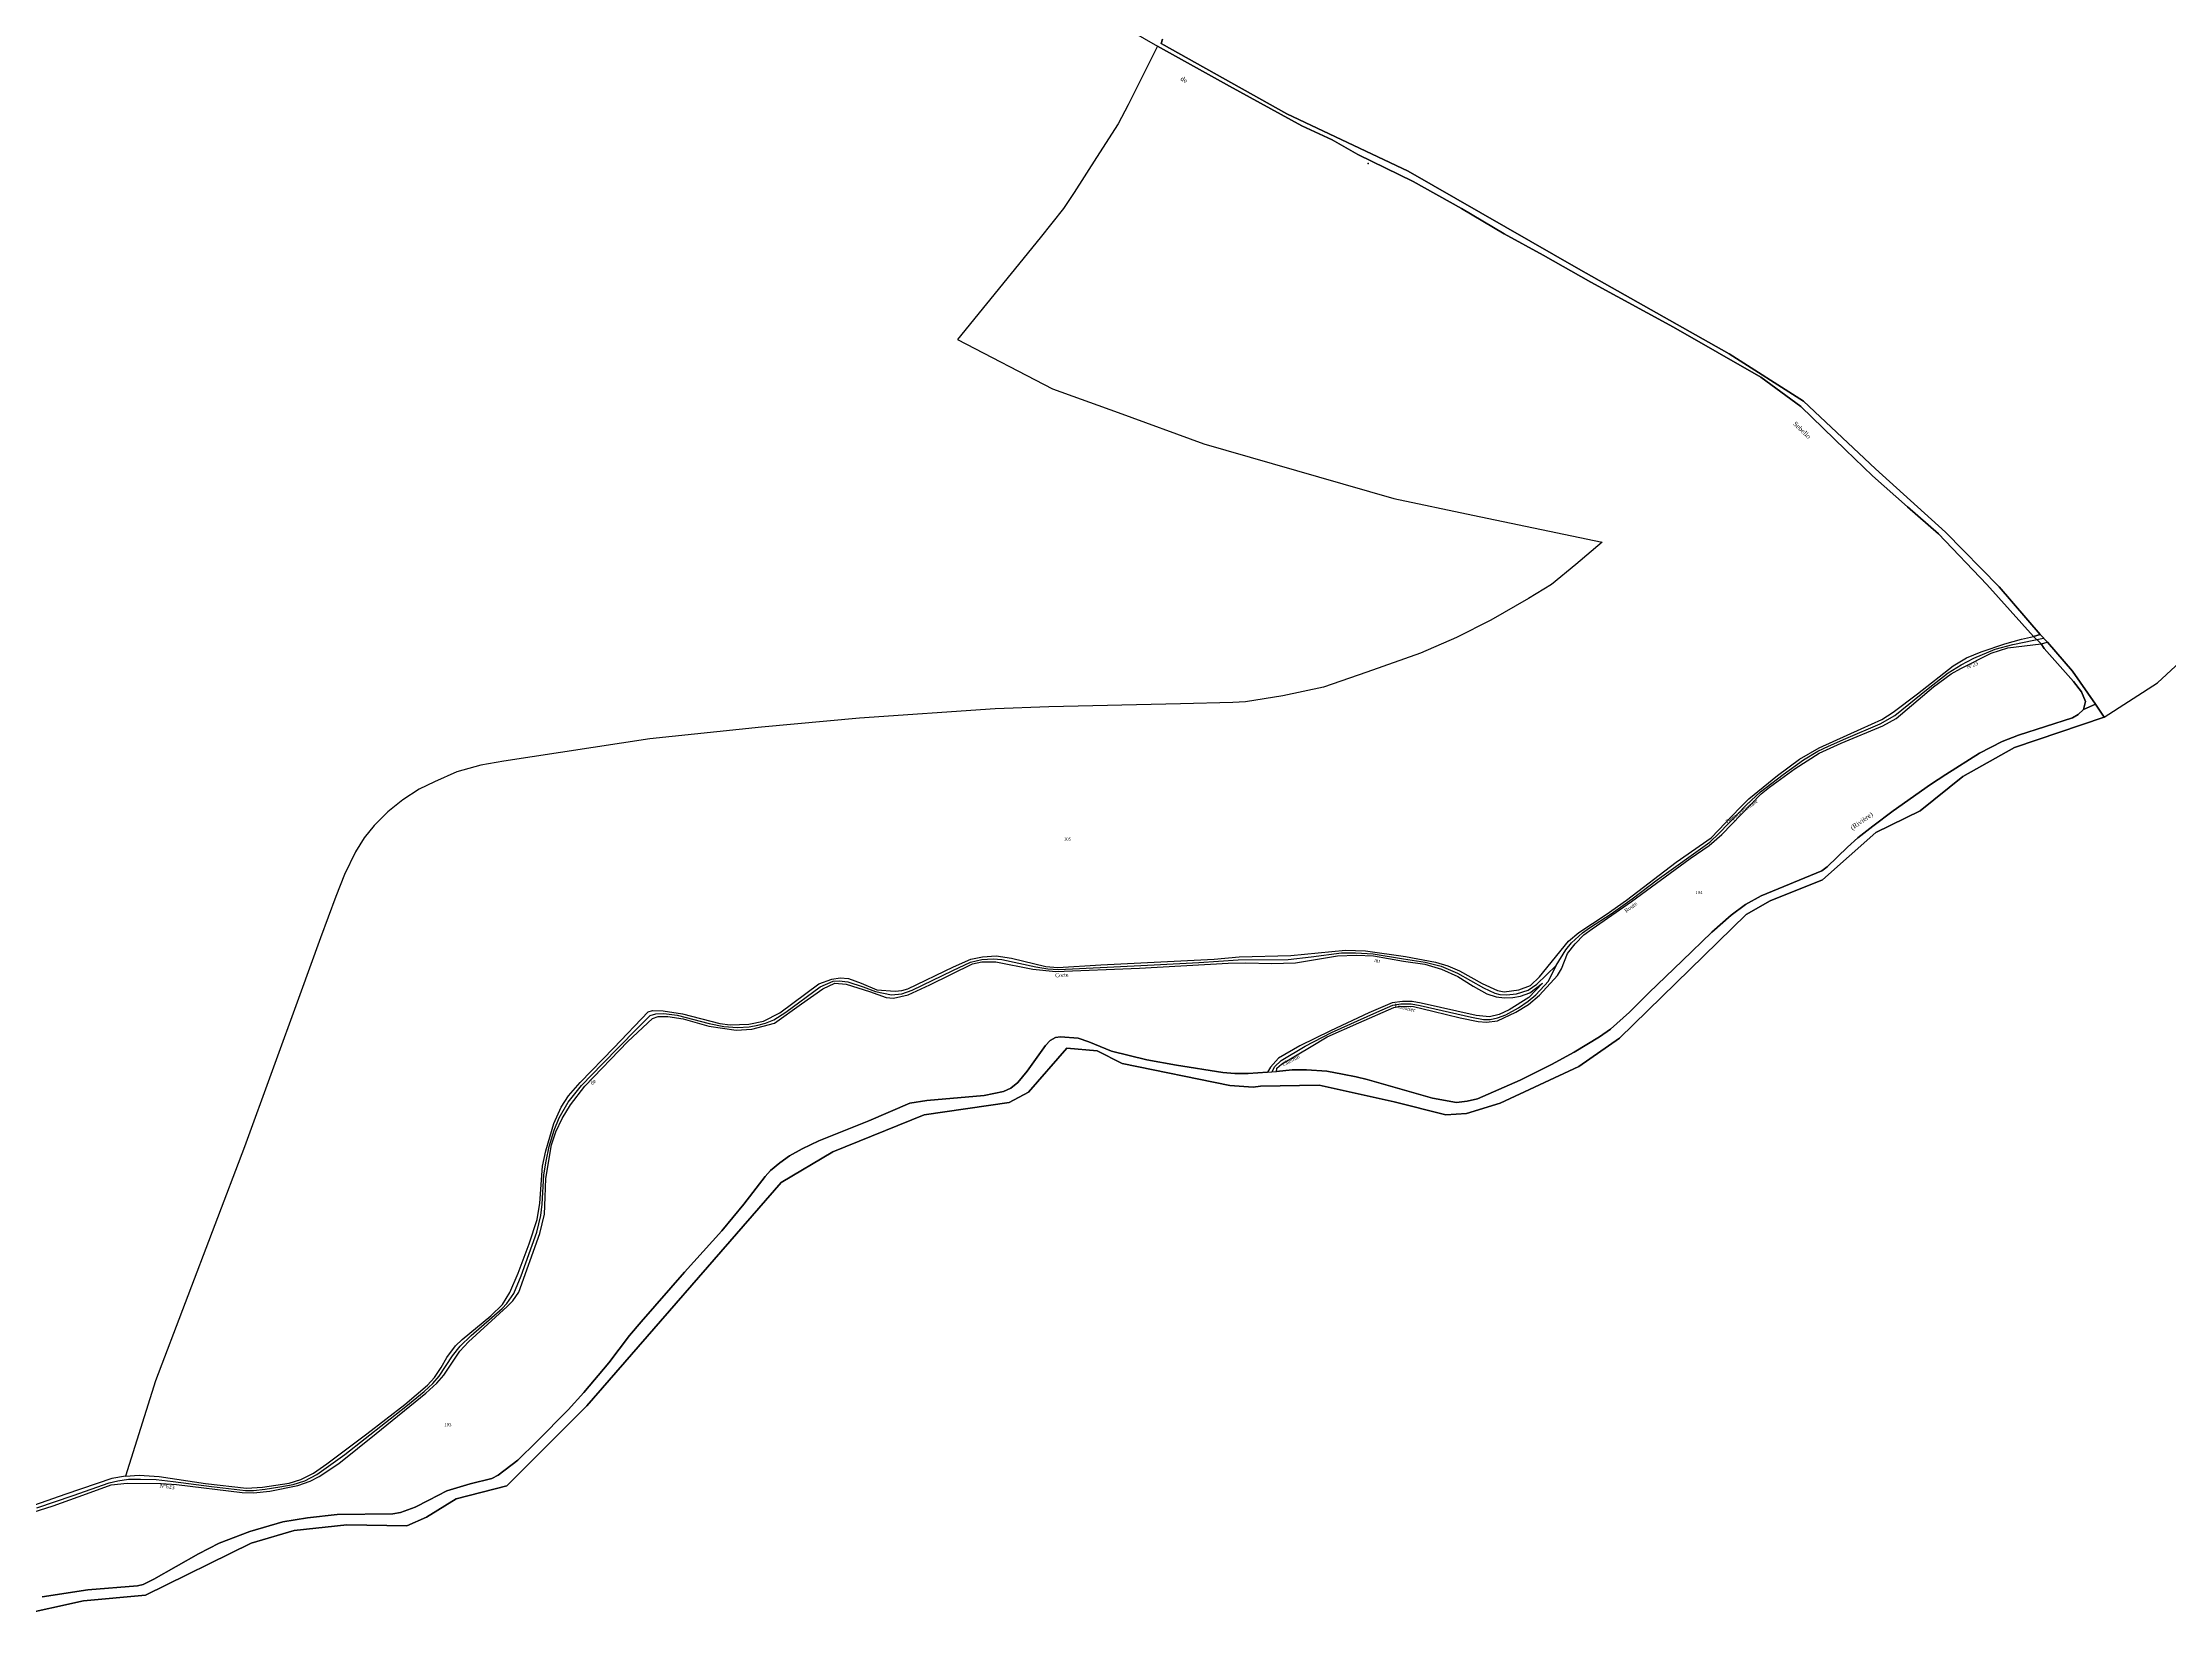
# Model space of a CAD drawing. Extents: x 1189447 to 1205702, y 6141591 to 6152844.
# Drawn here: x 1201824 to 1203186, y 6148283 to 6149290 of the extents above; entities that cross this region are included whole.
import ezdxf

# ---------------------------------------------------------------- set-up
doc = ezdxf.new("R2010")
doc.units = 0
doc.linetypes.add('CONTINU', pattern=[0])
doc.layers.get('0').update_dxf_attribs({"linetype": 'CONTINU'})
for name, color, linetype in [('1FLECHEFL', 7, 'CONTINU'), ('1LIEUDIT', 7, 'CONTINU'), ('1PARCELLE', 7, 'CONTINU'), ('1SECTION', 7, 'CONTINU'), ('1SUBDSECT', 7, 'CONTINU'), ('1TRONFLUV', 7, 'CONTINU'), ('1ZONCOMM', 7, 'CONTINU'), ('3PARCELLETEX', 7, 'CONTINU'), ('3PONT', 7, 'CONTINU'), ('3TRONFLUVTEX', 7, 'CONTINU'), ('3ZONCOMMTEX', 7, 'CONTINU')]:
    doc.layers.add(name, color=color, linetype=linetype)
doc.styles.get("Standard").update_dxf_attribs({"font": 'Times New Roman'})

# ---------------------------------------------------------------- blocks, each defined once
blk = doc.blocks.new('FLECHRU1')
blk.add_point((0, 0))

msp = doc.modelspace()

# ---------------------------------------------------------------- linework, layer by layer
at = {"layer": '1LIEUDIT'}
msp.add_lwpolyline([(1201807.52, 6148282.68), (1201849.95, 6148292.01), (1201889.8, 6148295.58), (1201957.42, 6148329.08), (1201984.92, 6148336.98), (1202018.52, 6148340.69), (1202056.97, 6148339.98), (1202069.59, 6148345.58), (1202088.65, 6148357.46), (1202121.15, 6148365.65), (1202172.2, 6148416.99), (1202296.66, 6148560.02), (1202329.73, 6148579.66), (1202388.32, 6148603.32), (1202442.6, 6148611.06), (1202455.15, 6148617.76), (1202479.51, 6148645.87), (1202498.94, 6148644.32), (1202514.94, 6148636.18), (1202584.02, 6148622.1), (1202599, 6148621.02), (1202603.62, 6148621.71), (1202641.26, 6148622.25), (1202689.2, 6148611.56), (1202722.2, 6148603.3), (1202735.53, 6148604.15), (1202757.09, 6148610.77), (1202807.42, 6148634.27), (1202833.55, 6148652.35), (1202914.54, 6148731.55), (1202929.84, 6148740.34), (1202963.51, 6148753.78), (1202997.68, 6148783.97), (1203026.01, 6148797.94), (1203053.23, 6148819.84), (1203086.45, 6148838.54), (1203143.89, 6148857.83), (1203138.21, 6148866.12), (1203123.5, 6148887.24), (1203107.41, 6148905.83), (1203102.88, 6148910.85), (1203076.52, 6148941.43), (1203042.25, 6148976.25), (1202997.29, 6149016.94), (1202951.22, 6149060.17), (1202903.69, 6149090.55), (1202807.14, 6149144.97), (1202698.13, 6149207.61), (1202620.53, 6149244.2), (1202540.09, 6149289.33), (1202540.96, 6149292.13)], dxfattribs=at)
at = {"layer": '1PARCELLE'}
for points in [[(1202520.53, 6149297.42), (1202537.75, 6149287.63), (1202518.84, 6149249.92), (1202512.46, 6149237.82), (1202498.58, 6149216.29), (1202484.32, 6149193.75), (1202477.44, 6149183.51), (1202462.48, 6149164.75), (1202409.55, 6149099.62), (1202470.44, 6149068.21), (1202512.54, 6149052.88), (1202567.35, 6149032.95), (1202640.81, 6149011.8), (1202689.05, 6148997.96), (1202739.5, 6148987.27), (1202822.29, 6148969.89), (1202805.57, 6148955.71), (1202789.87, 6148942.85), (1202775.19, 6148933.83), (1202751.09, 6148919.97), (1202729, 6148908.82), (1202706.13, 6148898.87), (1202671.75, 6148886.76), (1202644.03, 6148877.04), (1202618.01, 6148871.5), (1202593.97, 6148867.74), (1202585.83, 6148867.34), (1202552.39, 6148866.53), (1202468.03, 6148864.57), (1202433.73, 6148863.32), (1202346.83, 6148857.3), (1202284.09, 6148851.46), (1202212.56, 6148844.12), (1202119.16, 6148829.62), (1202104.48, 6148827.07), (1202088.96, 6148822.84), (1202074.72, 6148816.58), (1202064.98, 6148811.74), (1202054.54, 6148804.93), (1202044.88, 6148797.32), (1202036.2, 6148788.56), (1202029.6, 6148780.55), (1202024.16, 6148771.56), (1202017.18, 6148757.04), (1202011.49, 6148743.06), (1202001.73, 6148716.62), (1201988.56, 6148680.11), (1201953.14, 6148582.86), (1201896.03, 6148432.87), (1201876.85, 6148371.98), (1201868.06, 6148370.44), (1201838.75, 6148360.39), (1201793.46, 6148344.56)], [(1201792.61, 6148340.97), (1201830.63, 6148352.98), (1201852.02, 6148360.53), (1201867.82, 6148366.31), (1201877.86, 6148367.33), (1201899.7, 6148367.19), (1201909.46, 6148366.61), (1201951.5, 6148361.39), (1201958.77, 6148361.24), (1201969.39, 6148362.37), (1201987.24, 6148365.94), (1201995.11, 6148368.64), (1202000.8, 6148371.59), (1202013.48, 6148379.97), (1202037.42, 6148399.29), (1202069.14, 6148424.97), (1202076.21, 6148431.51), (1202080.69, 6148436.63), (1202091.03, 6148451.98), (1202096.55, 6148457.96), (1202121.36, 6148480.55), (1202124.94, 6148484.18), (1202128.68, 6148489.68), (1202142.12, 6148527.32), (1202145.09, 6148539.71), (1202145.62, 6148550.5), (1202145.96, 6148562.46), (1202149.65, 6148583.97), (1202152.46, 6148592.4), (1202156.44, 6148600.98), (1202161.74, 6148609.71), (1202170.95, 6148621.61), (1202198.61, 6148650.3), (1202214.28, 6148664.97), (1202217.89, 6148666.19), (1202224.24, 6148666.27), (1202233.94, 6148664.79), (1202250.43, 6148660.09), (1202267.82, 6148657.36), (1202278, 6148658), (1202292.39, 6148662.03), (1202309.82, 6148674.23), (1202323.38, 6148683.97), (1202331.01, 6148687.52), (1202338.27, 6148686.92), (1202353.33, 6148682.26), (1202363.89, 6148678.38), (1202368.67, 6148678.03), (1202377.99, 6148680.12), (1202391.95, 6148686.5), (1202419.17, 6148699.89), (1202425.24, 6148701.12), (1202434.06, 6148701.24), (1202457.84, 6148696.57), (1202472.51, 6148695.07), (1202526.18, 6148697.13), (1202582.83, 6148700.27), (1202594.31, 6148700.57), (1202610.61, 6148700.15), (1202626.05, 6148700.65), (1202652.94, 6148705.14), (1202665.08, 6148705.5), (1202675.95, 6148705.01), (1202695.11, 6148701.61), (1202708.76, 6148699.64), (1202719.53, 6148696.53), (1202729.87, 6148691.76), (1202739.79, 6148685.6), (1202748.55, 6148680.79), (1202754.48, 6148678.75), (1202759.84, 6148678.22), (1202765.25, 6148678.44), (1202770.14, 6148679.33), (1202776.02, 6148681.44), (1202784.16, 6148687.51), (1202775.35, 6148678.47), (1202762.79, 6148670.4), (1202756.5, 6148667.6), (1202750.33, 6148666.11), (1202741.8, 6148666.93), (1202706.52, 6148674.75), (1202700.72, 6148675.76), (1202694.63, 6148675.88), (1202687.97, 6148675), (1202672.92, 6148668.55), (1202648.47, 6148657.13), (1202628.7, 6148647.5), (1202615.13, 6148639.45), (1202610.02, 6148633.74), (1202608.09, 6148630.59), (1202595.76, 6148629.7), (1202587.13, 6148629.74), (1202579.56, 6148630.27), (1202549.89, 6148634.96), (1202530.76, 6148638.51), (1202508.25, 6148644.11), (1202493.73, 6148649.97), (1202486.82, 6148652.34), (1202475.6, 6148653.14), (1202472.39, 6148652.69), (1202468.92, 6148650.85), (1202465.99, 6148647.67), (1202454.16, 6148631.13), (1202448.14, 6148623.92), (1202443.79, 6148620.34), (1202439.16, 6148618.13), (1202426.77, 6148615.67), (1202389.92, 6148612.53), (1202379.17, 6148610.76), (1202352.77, 6148599.42), (1202320.87, 6148586.51), (1202310.19, 6148581.54), (1202301.95, 6148576.91), (1202295.85, 6148572.46), (1202289.93, 6148567.5), (1202286.4, 6148563.84), (1202272.88, 6148545.98), (1202258.67, 6148529.04), (1202234.86, 6148502.43), (1202206.98, 6148470.79), (1202199.61, 6148461.88), (1202186.33, 6148444.55), (1202170.26, 6148425.36), (1202160.37, 6148414.28), (1202140.34, 6148394), (1202128.1, 6148382.03), (1202115.57, 6148372.49), (1202111.45, 6148370.43), (1202097.58, 6148366.88), (1202082.56, 6148362.51), (1202071.11, 6148356.49), (1202062.27, 6148352.04), (1202052.95, 6148348.59), (1202048.15, 6148347.75), (1202012.32, 6148347.39), (1201993.48, 6148345.1), (1201977.55, 6148342.65), (1201956.48, 6148336.37), (1201936.91, 6148329), (1201923.58, 6148322.06), (1201895.06, 6148305.95), (1201888.28, 6148302.6), (1201884.51, 6148301.57), (1201852.67, 6148299.15), (1201823.61, 6148294.51)]]:
    msp.add_lwpolyline(points, dxfattribs=at)
for points in [[(1201876.85, 6148371.98), (1201885.57, 6148372.45), (1201898.51, 6148371.77), (1201928.15, 6148367.13), (1201954.43, 6148364.3), (1201964.55, 6148364.91), (1201981.76, 6148367.39), (1201989.05, 6148369.64), (1201997.18, 6148373.75), (1202005.77, 6148379.71), (1202031.5, 6148399.06), (1202055.72, 6148417.86), (1202070.2, 6148430.24), (1202074.73, 6148434.96), (1202079.03, 6148441.45), (1202082.55, 6148447.77), (1202088.25, 6148455.32), (1202092.46, 6148459.44), (1202110.74, 6148474.65), (1202118.37, 6148481.76), (1202123.01, 6148489.47), (1202128.41, 6148501.78), (1202135.34, 6148520.6), (1202140.43, 6148536.29), (1202142.16, 6148546.61), (1202143.91, 6148570.43), (1202146.03, 6148580.1), (1202151.11, 6148597.65), (1202155.86, 6148608.2), (1202160.63, 6148615.4), (1202167.93, 6148624.03), (1202189.65, 6148646.12), (1202211.55, 6148669.17), (1202214.29, 6148670.1), (1202221.25, 6148669.94), (1202233.56, 6148667.82), (1202257.52, 6148661.8), (1202264.02, 6148660.96), (1202275.93, 6148661.32), (1202285.3, 6148663.17), (1202295.93, 6148668.46), (1202320.81, 6148687.04), (1202329.06, 6148690.17), (1202334.46, 6148690.96), (1202339.87, 6148690.53), (1202347.95, 6148687.65), (1202357.86, 6148683.26), (1202369.72, 6148682.48), (1202374.03, 6148682.92), (1202377.91, 6148684.02), (1202407.01, 6148698.12), (1202418.19, 6148702.87), (1202425.71, 6148704.5), (1202434.27, 6148704.98), (1202444.27, 6148703.54), (1202466.19, 6148698.29), (1202473.83, 6148697.61), (1202501.45, 6148699.3), (1202573.91, 6148702.97), (1202590, 6148704.48), (1202622.97, 6148705.35), (1202658.05, 6148708.77), (1202670.83, 6148708.31), (1202696.47, 6148704.6), (1202715.75, 6148700.99), (1202723.51, 6148698.65), (1202731.03, 6148695.49), (1202745.5, 6148687.33), (1202755.35, 6148682.94), (1202759.58, 6148681.95), (1202769.05, 6148683.37), (1202776.44, 6148686.15), (1202782.21, 6148691.57), (1202800.8, 6148714.55), (1202807.41, 6148720), (1202825.03, 6148731.45), (1202838.05, 6148740.78), (1202869.72, 6148764.94), (1202892.19, 6148780.7), (1202910.42, 6148799.88), (1202916.23, 6148805.53), (1202934.62, 6148820.51), (1202948.62, 6148830.99), (1202961.23, 6148838.24), (1202988.19, 6148850.42), (1203001.39, 6148856.38), (1203008.78, 6148861.01), (1203024.26, 6148872.88), (1203047.06, 6148890.71), (1203055.66, 6148895.94), (1203064.94, 6148899.73), (1203080.14, 6148904.79), (1203090.77, 6148907.8), (1203098.49, 6148909.6), (1203068.76, 6148942.8), (1203037.66, 6148975.23), (1203017.91, 6148992.52), (1202995.49, 6149012.47), (1202978.1, 6149029), (1202949.48, 6149056.72), (1202923.92, 6149075.69), (1202867.98, 6149107.71), (1202815.21, 6149136.34), (1202784.55, 6149153.82), (1202759.7, 6149167.38), (1202732.32, 6149183.54), (1202701.46, 6149200.82), (1202666.01, 6149218.13), (1202649.51, 6149227.6), (1202630.1, 6149236.6), (1202583.84, 6149261.85), (1202537.75, 6149287.63), (1202518.84, 6149249.92), (1202512.46, 6149237.82), (1202498.58, 6149216.29), (1202484.32, 6149193.75), (1202477.44, 6149183.51), (1202462.48, 6149164.75), (1202409.55, 6149099.62), (1202470.44, 6149068.21), (1202512.54, 6149052.88), (1202567.35, 6149032.95), (1202640.81, 6149011.8), (1202689.05, 6148997.96), (1202739.5, 6148987.27), (1202822.29, 6148969.89), (1202805.57, 6148955.71), (1202789.87, 6148942.85), (1202775.19, 6148933.83), (1202751.09, 6148919.97), (1202729, 6148908.82), (1202706.13, 6148898.87), (1202671.75, 6148886.76), (1202644.03, 6148877.04), (1202618.01, 6148871.5), (1202593.97, 6148867.74), (1202585.83, 6148867.34), (1202552.39, 6148866.53), (1202468.03, 6148864.57), (1202433.73, 6148863.32), (1202346.83, 6148857.3), (1202284.09, 6148851.46), (1202212.56, 6148844.12), (1202119.16, 6148829.62), (1202104.48, 6148827.07), (1202088.96, 6148822.84), (1202074.72, 6148816.58), (1202064.98, 6148811.74), (1202054.54, 6148804.93), (1202044.88, 6148797.32), (1202036.2, 6148788.56), (1202029.6, 6148780.55), (1202024.16, 6148771.56), (1202017.18, 6148757.04), (1202011.49, 6148743.06), (1202001.73, 6148716.62), (1201988.56, 6148680.11), (1201953.14, 6148582.86), (1201896.03, 6148432.87), (1201876.85, 6148371.98)], [(1203131.84, 6148867.85), (1203130.53, 6148862.85), (1203127.18, 6148859.56), (1203123.59, 6148857.54), (1203088.99, 6148846.38), (1203078.55, 6148842.24), (1203064.04, 6148834.76), (1203042.5, 6148821.25), (1203032.62, 6148814.85), (1203008.73, 6148797.86), (1202995.61, 6148788.04), (1202986.05, 6148780.55), (1202979.54, 6148774.56), (1202966.51, 6148761.97), (1202962.94, 6148759.4), (1202924.24, 6148743.42), (1202914.23, 6148737.9), (1202904.92, 6148731.05), (1202892.66, 6148720.21), (1202873.57, 6148701.85), (1202852.55, 6148681.49), (1202839.82, 6148669.01), (1202827.77, 6148658.17), (1202820.64, 6148653.24), (1202804.4, 6148643.44), (1202789.89, 6148635.55), (1202769.86, 6148625.54), (1202742.6, 6148613.57), (1202735.89, 6148611.94), (1202729.04, 6148611.19), (1202713.73, 6148613.91), (1202671.91, 6148625.83), (1202664.84, 6148627.57), (1202656.14, 6148629.3), (1202646.04, 6148631.14), (1202632.96, 6148632.12), (1202623.82, 6148632.02), (1202613.8, 6148631.04), (1202614.17, 6148633.18), (1202617.13, 6148635.73), (1202635.97, 6148646.95), (1202646.39, 6148653.11), (1202666.48, 6148662.22), (1202688.95, 6148671.99), (1202693.17, 6148672.93), (1202701.62, 6148672.52), (1202713.87, 6148669.68), (1202731.41, 6148665.39), (1202742.91, 6148663.02), (1202748.4, 6148662.54), (1202755.32, 6148663.45), (1202767.15, 6148668.91), (1202775.31, 6148673.97), (1202782.18, 6148679.78), (1202793.74, 6148692.43), (1202796.37, 6148696.8), (1202800.28, 6148706.47), (1202805.03, 6148712.69), (1202810.62, 6148718.41), (1202815.97, 6148722.41), (1202841.12, 6148739.81), (1202878.8, 6148767.32), (1202890.8, 6148775.61), (1202898.94, 6148782.72), (1202924.22, 6148808.75), (1202929.57, 6148813.13), (1202945.9, 6148825.03), (1202961.25, 6148834.9), (1202975.46, 6148841.28), (1203002.17, 6148852.31), (1203010.54, 6148856.99), (1203034.47, 6148877.25), (1203045.85, 6148885.54), (1203051.97, 6148889.16), (1203071.47, 6148898.94), (1203082.04, 6148902.39), (1203103.36, 6148904.81), (1203105.36, 6148901.8), (1203124.11, 6148880.77), (1203129.38, 6148874.04), (1203131.84, 6148867.85)]]:
    msp.add_lwpolyline(points, close=True, dxfattribs=at)
at = {"layer": '1SECTION'}
msp.add_lwpolyline([(1201807.52, 6148282.68), (1201849.95, 6148292.01), (1201889.8, 6148295.58), (1201957.42, 6148329.08), (1201984.92, 6148336.98), (1202018.52, 6148340.69), (1202056.97, 6148339.98), (1202069.59, 6148345.58), (1202088.65, 6148357.46), (1202121.15, 6148365.65), (1202172.2, 6148416.99), (1202296.66, 6148560.02), (1202329.73, 6148579.66), (1202388.32, 6148603.32), (1202442.6, 6148611.06), (1202455.15, 6148617.76), (1202479.51, 6148645.87), (1202498.94, 6148644.32), (1202514.94, 6148636.18), (1202584.02, 6148622.1), (1202599, 6148621.02), (1202603.62, 6148621.71), (1202641.26, 6148622.25), (1202689.2, 6148611.56), (1202722.2, 6148603.3), (1202735.53, 6148604.15), (1202757.09, 6148610.77), (1202807.42, 6148634.27), (1202833.55, 6148652.35), (1202914.54, 6148731.55), (1202929.84, 6148740.34), (1202963.51, 6148753.78), (1202997.68, 6148783.97), (1203026.01, 6148797.94), (1203053.23, 6148819.84), (1203086.45, 6148838.54), (1203143.89, 6148857.83), (1203177.88, 6148879.89), (1203269.94, 6148965.01)], dxfattribs=at)
at = {"layer": '1SUBDSECT'}
msp.add_lwpolyline([(1202540.96, 6149292.13), (1202540.09, 6149289.33), (1202620.53, 6149244.2), (1202698.13, 6149207.61), (1202807.14, 6149144.97), (1202903.69, 6149090.55), (1202951.22, 6149060.17), (1202997.29, 6149016.94), (1203042.25, 6148976.25), (1203076.52, 6148941.43), (1203102.88, 6148910.85), (1203107.41, 6148905.83), (1203123.5, 6148887.24), (1203138.21, 6148866.12), (1203143.89, 6148857.83), (1203086.45, 6148838.54), (1203053.23, 6148819.84), (1203026.01, 6148797.94), (1202997.68, 6148783.97), (1202963.51, 6148753.78), (1202929.84, 6148740.34), (1202914.54, 6148731.55), (1202833.55, 6148652.35), (1202807.42, 6148634.27), (1202757.09, 6148610.77), (1202735.53, 6148604.15), (1202722.2, 6148603.3), (1202689.2, 6148611.56), (1202641.26, 6148622.25), (1202603.62, 6148621.71), (1202599, 6148621.02), (1202584.02, 6148622.1), (1202514.94, 6148636.18), (1202498.94, 6148644.32), (1202479.51, 6148645.87), (1202455.15, 6148617.76), (1202442.6, 6148611.06), (1202388.32, 6148603.32), (1202329.73, 6148579.66), (1202296.66, 6148560.02), (1202172.2, 6148416.99), (1202121.15, 6148365.65), (1202088.65, 6148357.46), (1202069.59, 6148345.58), (1202056.97, 6148339.98), (1202018.52, 6148340.69), (1201984.92, 6148336.98), (1201957.42, 6148329.08), (1201889.8, 6148295.58), (1201849.95, 6148292.01), (1201807.52, 6148282.68)], dxfattribs=at)
at = {"layer": '1TRONFLUV'}
for points in [[(1202520.53, 6149297.42), (1202537.75, 6149287.63), (1202583.84, 6149261.85), (1202630.1, 6149236.6), (1202649.51, 6149227.6), (1202666.01, 6149218.13), (1202701.46, 6149200.82), (1202732.32, 6149183.54), (1202759.7, 6149167.38), (1202784.55, 6149153.82), (1202815.21, 6149136.34), (1202867.98, 6149107.71), (1202923.92, 6149075.69), (1202949.48, 6149056.72), (1202978.1, 6149029), (1202995.49, 6149012.47), (1203017.91, 6148992.52), (1203037.66, 6148975.23), (1203068.76, 6148942.8), (1203098.49, 6148909.6), (1203098.49, 6148909.6), (1203102.88, 6148910.85), (1203076.52, 6148941.43), (1203042.25, 6148976.25), (1202997.29, 6149016.94), (1202951.22, 6149060.17), (1202903.69, 6149090.55), (1202807.14, 6149144.97), (1202698.13, 6149207.61), (1202620.53, 6149244.2), (1202540.09, 6149289.33), (1202540.96, 6149292.13)], [(1201823.61, 6148294.51), (1201852.67, 6148299.15), (1201884.51, 6148301.57), (1201888.28, 6148302.6), (1201895.06, 6148305.95), (1201923.58, 6148322.06), (1201936.91, 6148329), (1201956.48, 6148336.37), (1201977.55, 6148342.65), (1201993.48, 6148345.1), (1202012.32, 6148347.39), (1202048.15, 6148347.75), (1202052.95, 6148348.59), (1202062.27, 6148352.04), (1202071.11, 6148356.49), (1202082.56, 6148362.51), (1202097.58, 6148366.88), (1202111.45, 6148370.43), (1202115.57, 6148372.49), (1202128.1, 6148382.03), (1202140.34, 6148394), (1202160.37, 6148414.28), (1202170.26, 6148425.36), (1202186.33, 6148444.55), (1202199.61, 6148461.88), (1202206.98, 6148470.79), (1202234.86, 6148502.43), (1202258.67, 6148529.04), (1202272.88, 6148545.98), (1202286.4, 6148563.84), (1202289.93, 6148567.5), (1202295.85, 6148572.46), (1202301.95, 6148576.91), (1202310.19, 6148581.54), (1202320.87, 6148586.51), (1202352.77, 6148599.42), (1202379.17, 6148610.76), (1202389.92, 6148612.53), (1202426.77, 6148615.67), (1202439.16, 6148618.13), (1202443.79, 6148620.34), (1202448.14, 6148623.92), (1202454.16, 6148631.13), (1202465.99, 6148647.67), (1202468.92, 6148650.85), (1202472.39, 6148652.69), (1202475.6, 6148653.14), (1202486.82, 6148652.34), (1202493.73, 6148649.97), (1202508.25, 6148644.11), (1202530.76, 6148638.51), (1202549.89, 6148634.96), (1202579.56, 6148630.27), (1202587.13, 6148629.74), (1202595.76, 6148629.7), (1202608.09, 6148630.59), (1202613.8, 6148631.04), (1202623.82, 6148632.02), (1202632.96, 6148632.12), (1202646.04, 6148631.14), (1202656.14, 6148629.3), (1202664.84, 6148627.57), (1202671.91, 6148625.83), (1202713.73, 6148613.91), (1202729.04, 6148611.19), (1202735.89, 6148611.94), (1202742.6, 6148613.57), (1202769.86, 6148625.54), (1202789.89, 6148635.55), (1202804.4, 6148643.44), (1202820.64, 6148653.24), (1202827.77, 6148658.17), (1202839.82, 6148669.01), (1202852.55, 6148681.49), (1202873.57, 6148701.85), (1202892.66, 6148720.21), (1202904.92, 6148731.05), (1202914.23, 6148737.9), (1202924.24, 6148743.42), (1202962.94, 6148759.4), (1202966.51, 6148761.97), (1202979.54, 6148774.56), (1202986.05, 6148780.55), (1202995.61, 6148788.04), (1203008.73, 6148797.86), (1203032.62, 6148814.85), (1203042.5, 6148821.25), (1203064.04, 6148834.76), (1203078.55, 6148842.24), (1203088.99, 6148846.38), (1203123.59, 6148857.54), (1203127.18, 6148859.56), (1203130.53, 6148862.85), (1203130.53, 6148862.85), (1203138.21, 6148866.12), (1203143.89, 6148857.83), (1203086.45, 6148838.54), (1203053.23, 6148819.84), (1203026.01, 6148797.94), (1202997.68, 6148783.97), (1202963.51, 6148753.78), (1202929.84, 6148740.34), (1202914.54, 6148731.55), (1202833.55, 6148652.35), (1202807.42, 6148634.27), (1202757.09, 6148610.77), (1202735.53, 6148604.15), (1202722.2, 6148603.3), (1202689.2, 6148611.56), (1202641.26, 6148622.25), (1202603.62, 6148621.71), (1202599, 6148621.02), (1202584.02, 6148622.1), (1202514.94, 6148636.18), (1202498.94, 6148644.32), (1202479.51, 6148645.87), (1202455.15, 6148617.76), (1202442.6, 6148611.06), (1202388.32, 6148603.32), (1202329.73, 6148579.66), (1202296.66, 6148560.02), (1202172.2, 6148416.99), (1202121.15, 6148365.65), (1202088.65, 6148357.46), (1202069.59, 6148345.58), (1202056.97, 6148339.98), (1202018.52, 6148340.69), (1201984.92, 6148336.98), (1201957.42, 6148329.08), (1201889.8, 6148295.58), (1201849.95, 6148292.01), (1201807.52, 6148282.68)]]:
    msp.add_lwpolyline(points, dxfattribs=at)
msp.add_lwpolyline([(1203130.53, 6148862.85), (1203131.84, 6148867.85), (1203129.38, 6148874.04), (1203124.11, 6148880.77), (1203105.36, 6148901.8), (1203103.36, 6148904.81), (1203107.41, 6148905.83), (1203123.5, 6148887.24), (1203138.21, 6148866.12), (1203130.53, 6148862.85)], close=True, dxfattribs=at)
at = {"layer": '1ZONCOMM'}
for points in [[(1201820.19, 6148351.65), (1201843.32, 6148359.52), (1201866.44, 6148367.67), (1201872.07, 6148368.93), (1201878.87, 6148369.85), (1201886.41, 6148369.93), (1201896.62, 6148369.66), (1201907.43, 6148368.53), (1201931.9, 6148365.32), (1201953.7, 6148362.8), (1201958.84, 6148362.8), (1201966.28, 6148363.62), (1201975.62, 6148365.03), (1201984.29, 6148366.54), (1201991.68, 6148368.88), (1201999.34, 6148372.95), (1202017.25, 6148385.7), (1202056.35, 6148416.5), (1202068.16, 6148426.14), (1202073.75, 6148431.32), (1202077.71, 6148435.89), (1202086.16, 6148448.88), (1202091.17, 6148455.06), (1202098.23, 6148461.9), (1202118, 6148479.2), (1202121.07, 6148482.4), (1202125.43, 6148488.88), (1202130.13, 6148500.07), (1202140.16, 6148528.2), (1202142.9, 6148538.76), (1202143.78, 6148546.15), (1202144.76, 6148564.75), (1202146.26, 6148573.61), (1202148.2, 6148582.88), (1202151.27, 6148593.39), (1202154.63, 6148601.34), (1202160.29, 6148611.3), (1202168.77, 6148621.98), (1202182.24, 6148635.95), (1202203.77, 6148657.95), (1202212.84, 6148666.89), (1202216.35, 6148667.87), (1202221.57, 6148668.08), (1202230.01, 6148667.08), (1202250.6, 6148661.8), (1202260.06, 6148659.88), (1202268.76, 6148659.14), (1202276.2, 6148659.57), (1202281.72, 6148660.57), (1202286.75, 6148661.93), (1202292.01, 6148664.12), (1202299.65, 6148668.93), (1202321.74, 6148685.26), (1202330.03, 6148688.88), (1202333.88, 6148689.14), (1202339.45, 6148688.49), (1202349.25, 6148685.24), (1202357.16, 6148682.14), (1202367.41, 6148680.17), (1202373.87, 6148680.81), (1202380.63, 6148683.15), (1202406.71, 6148695.75), (1202417.83, 6148701), (1202425.23, 6148702.72), (1202432.4, 6148703.14), (1202438.02, 6148702.79), (1202459.66, 6148698.07), (1202467.52, 6148696.76), (1202474.17, 6148696.41), (1202505.37, 6148697.9), (1202535.6, 6148699.34), (1202564.11, 6148700.76), (1202589.28, 6148702.5), (1202621.31, 6148702.8), (1202636.05, 6148704.43), (1202655.39, 6148706.91), (1202664.35, 6148707.09), (1202675.75, 6148706.31), (1202695.15, 6148703.24), (1202709.11, 6148701.03), (1202719.23, 6148698.42), (1202729.83, 6148694.07), (1202746.39, 6148684.5), (1202753.68, 6148681.13), (1202756.91, 6148680.28), (1202761.11, 6148680.01), (1202767.62, 6148680.71), (1202774.99, 6148683.08), (1202780.47, 6148686.96), (1202792.98, 6148698.79), (1202799.17, 6148708.83), (1202802.78, 6148713.42), (1202809.83, 6148719.77), (1202814.36, 6148723), (1202828.1, 6148732.03), (1202841.53, 6148741.61), (1202857.53, 6148753.69), (1202891.29, 6148777.93), (1202897.31, 6148783.55), (1202914.82, 6148801.66), (1202923.83, 6148810.04), (1202938.23, 6148821.26), (1202951.32, 6148830.65), (1202960.39, 6148836.05), (1202967.25, 6148839.25), (1202978.43, 6148844.26), (1203000.44, 6148853.58), (1203009.73, 6148859.02), (1203031.06, 6148876.35), (1203043.95, 6148886.21), (1203052.27, 6148891.46), (1203060.31, 6148895.67), (1203074.08, 6148901.34), (1203085.29, 6148904.4), (1203105.02, 6148908.47)], [(1201820.19, 6148351.65), (1201843.32, 6148359.52), (1201866.44, 6148367.67), (1201872.07, 6148368.93), (1201878.87, 6148369.85), (1201886.41, 6148369.93), (1201896.62, 6148369.66), (1201907.43, 6148368.53), (1201931.9, 6148365.32), (1201953.7, 6148362.8), (1201958.84, 6148362.8), (1201966.28, 6148363.62), (1201975.62, 6148365.03), (1201984.29, 6148366.54), (1201991.68, 6148368.88), (1201999.34, 6148372.95), (1202017.25, 6148385.7), (1202056.35, 6148416.5), (1202068.16, 6148426.14), (1202073.75, 6148431.32), (1202077.71, 6148435.89), (1202086.16, 6148448.88), (1202091.17, 6148455.06), (1202098.23, 6148461.9), (1202118, 6148479.2), (1202121.07, 6148482.4), (1202125.43, 6148488.88), (1202130.13, 6148500.07), (1202140.16, 6148528.2), (1202142.9, 6148538.76), (1202143.78, 6148546.15), (1202144.76, 6148564.75), (1202146.26, 6148573.61), (1202148.2, 6148582.88), (1202151.27, 6148593.39), (1202154.63, 6148601.34), (1202160.29, 6148611.3), (1202168.77, 6148621.98), (1202182.24, 6148635.95), (1202203.77, 6148657.95), (1202212.84, 6148666.89), (1202216.35, 6148667.87), (1202221.57, 6148668.08), (1202230.01, 6148667.08), (1202250.6, 6148661.8), (1202260.06, 6148659.88), (1202268.76, 6148659.14), (1202276.2, 6148659.57), (1202281.72, 6148660.57), (1202286.75, 6148661.93), (1202292.01, 6148664.12), (1202299.65, 6148668.93), (1202321.74, 6148685.26), (1202330.03, 6148688.88), (1202333.88, 6148689.14), (1202339.45, 6148688.49), (1202349.25, 6148685.24), (1202357.16, 6148682.14), (1202367.41, 6148680.17), (1202373.87, 6148680.81), (1202380.63, 6148683.15), (1202406.71, 6148695.75), (1202417.83, 6148701), (1202425.23, 6148702.72), (1202432.4, 6148703.14), (1202438.02, 6148702.79), (1202459.66, 6148698.07), (1202467.52, 6148696.76), (1202474.17, 6148696.41), (1202505.37, 6148697.9), (1202535.6, 6148699.34), (1202564.11, 6148700.76), (1202589.28, 6148702.5), (1202621.31, 6148702.8), (1202636.05, 6148704.43), (1202655.39, 6148706.91), (1202664.35, 6148707.09), (1202675.75, 6148706.31), (1202695.15, 6148703.24), (1202709.11, 6148701.03), (1202719.23, 6148698.42), (1202729.83, 6148694.07), (1202746.39, 6148684.5), (1202753.68, 6148681.13), (1202756.91, 6148680.28), (1202761.11, 6148680.01), (1202767.62, 6148680.71), (1202774.99, 6148683.08), (1202780.47, 6148686.96), (1202792.98, 6148698.79), (1202799.17, 6148708.83), (1202802.78, 6148713.42), (1202809.83, 6148719.77), (1202814.36, 6148723), (1202828.1, 6148732.03), (1202841.53, 6148741.61), (1202857.53, 6148753.69), (1202891.29, 6148777.93), (1202897.31, 6148783.55), (1202914.82, 6148801.66), (1202923.83, 6148810.04), (1202938.23, 6148821.26), (1202951.32, 6148830.65), (1202960.39, 6148836.05), (1202967.25, 6148839.25), (1202978.43, 6148844.26), (1203000.44, 6148853.58), (1203009.73, 6148859.02), (1203031.06, 6148876.35), (1203043.95, 6148886.21), (1203052.27, 6148891.46), (1203060.31, 6148895.67), (1203074.08, 6148901.34), (1203085.29, 6148904.4), (1203105.02, 6148908.47)], [(1202611.05, 6148630.82), (1202612.6, 6148633.91), (1202616.9, 6148638.02), (1202632.2, 6148647.16), (1202649.13, 6148655.92), (1202678.1, 6148669.07), (1202688.43, 6148673.5), (1202693.46, 6148674.35), (1202700.04, 6148674.26), (1202705.77, 6148673.34), (1202738.69, 6148665.73), (1202746.3, 6148664.4), (1202750.56, 6148664.4), (1202755.41, 6148665.35), (1202760.59, 6148667.36), (1202768.78, 6148671.8), (1202775.04, 6148676), (1202779.95, 6148680.13), (1202788.03, 6148688.82), (1202792.98, 6148698.79)]]:
    msp.add_lwpolyline(points, dxfattribs=at)
at = {"layer": '3PONT'}
msp.add_lwpolyline([(1203098.49, 6148909.6), (1203103.36, 6148904.81), (1203107.41, 6148905.83), (1203102.88, 6148910.85), (1203098.49, 6148909.6)], close=True, dxfattribs=at)

# ---------------------------------------------------------------- block references
at = {"layer": '1FLECHEFL', "rotation": 332.2}
msp.add_blockref('FLECHRU1', (1202672.47, 6149212.37), dxfattribs=at)

# ---------------------------------------------------------------- texts
at = {"layer": '3PARCELLETEX'}
for s, p in [('105', (1202477.68, 6148778.83)), ('104', (1202882.01, 6148744.66)), ('103', (1202081.01, 6148403.85))]:
    msp.add_text(s, height=2, dxfattribs=at).set_placement(p)
at = {"layer": '3TRONFLUVTEX'}
for s, rotation, p in [('de', 331, (1202552.08, 6149265.86)), ('Sebello', 316.1, (1202944.39, 6149045.39)), ('(Rivière)', 35.4, (1202982.62, 6148785.43))]:
    msp.add_text(s, height=3, rotation=rotation, dxfattribs=at).set_placement(p)
at = {"layer": '3ZONCOMMTEX'}
for s, rotation, p in [('Nº23', 22.3, (1203056.24, 6148888.58)), ('Nº23', 22.3, (1203056.24, 6148888.58)), ('Départementale', 35.6, (1202902.56, 6148789.54)), ('Départementale', 35.6, (1202902.56, 6148789.54)), ('Route', 37, (1202837.78, 6148732.5)), ('Route', 37, (1202837.78, 6148732.5)), ('Corte', 2.8, (1202472.2, 6148691.31)), ('Corte', 2.8, (1202472.2, 6148691.31)), ('au', 351.2, (1202676.38, 6148701.14)), ('au', 351.2, (1202676.38, 6148701.14)), ('Forestier', 347.3, (1202689.12, 6148672.04)), ('Chemin', 27.4, (1202618.29, 6148634.32)), ('de', 46, (1202175.89, 6148622.15)), ('de', 46, (1202175.89, 6148622.15)), ('Nº623', 352.7, (1201898.57, 6148364.64)), ('Nº623', 352.7, (1201898.57, 6148364.64))]:
    msp.add_text(s, height=2.5, rotation=rotation, dxfattribs=at).set_placement(p)

doc.saveas('drawing.dxf')
